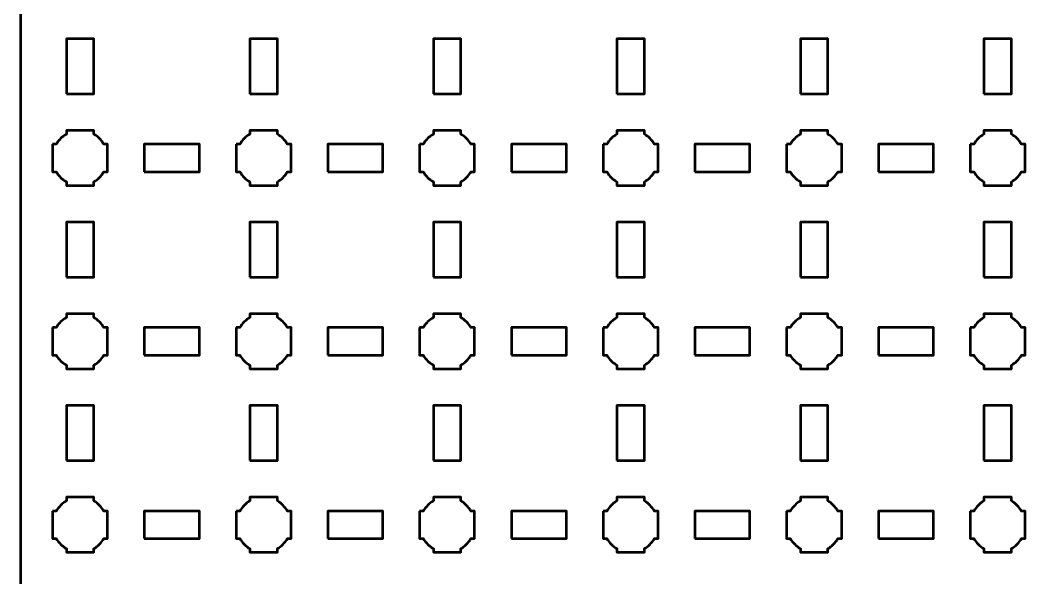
# Model space of a CAD drawing. Header units: centimetres. Extents: x -22.1 to 1.1, y -26.5 to -3.2.
# Drawn here: x -22.15 to -11, y -20.43 to -14.35 of the extents above; entities that cross this region are included whole.
import ezdxf

# ---------------------------------------------------------------- set-up
doc = ezdxf.new("R2010")
doc.units = ezdxf.units.CM
doc.header["$MEASUREMENT"] = 0
doc.layers.add('Layer 1', color=7, linetype='Continuous')

msp = doc.modelspace()

# ---------------------------------------------------------------- linework, layer by layer
at = {"layer": 'Layer 1', "lineweight": 53}
for points in [[(-21.65, -15.15), (-21.35, -15.15), (-21.35, -14.55), (-21.65, -14.55), (-21.65, -15.15)], [(-19.65, -15.15), (-19.35, -15.15), (-19.35, -14.55), (-19.65, -14.55), (-19.65, -15.15)], [(-17.65, -15.15), (-17.35, -15.15), (-17.35, -14.55), (-17.65, -14.55), (-17.65, -15.15)], [(-15.65, -15.15), (-15.35, -15.15), (-15.35, -14.55), (-15.65, -14.55), (-15.65, -15.15)], [(-13.65, -15.15), (-13.35, -15.15), (-13.35, -14.55), (-13.65, -14.55), (-13.65, -15.15)], [(-11.65, -15.15), (-11.35, -15.15), (-11.35, -14.55), (-11.65, -14.55), (-11.65, -15.15)], [(-20.8, -16), (-20.2, -16), (-20.2, -15.7), (-20.8, -15.7), (-20.8, -16)], [(-18.8, -16), (-18.2, -16), (-18.2, -15.7), (-18.8, -15.7), (-18.8, -16)], [(-16.8, -16), (-16.2, -16), (-16.2, -15.7), (-16.8, -15.7), (-16.8, -16)], [(-14.8, -16), (-14.2, -16), (-14.2, -15.7), (-14.8, -15.7), (-14.8, -16)], [(-12.8, -16), (-12.2, -16), (-12.2, -15.7), (-12.8, -15.7), (-12.8, -16)], [(-21.65, -17.15), (-21.35, -17.15), (-21.35, -16.55), (-21.65, -16.55), (-21.65, -17.15)], [(-19.65, -17.15), (-19.35, -17.15), (-19.35, -16.55), (-19.65, -16.55), (-19.65, -17.15)], [(-17.65, -17.15), (-17.35, -17.15), (-17.35, -16.55), (-17.65, -16.55), (-17.65, -17.15)], [(-15.65, -17.15), (-15.35, -17.15), (-15.35, -16.55), (-15.65, -16.55), (-15.65, -17.15)], [(-13.65, -17.15), (-13.35, -17.15), (-13.35, -16.55), (-13.65, -16.55), (-13.65, -17.15)], [(-11.65, -17.15), (-11.35, -17.15), (-11.35, -16.55), (-11.65, -16.55), (-11.65, -17.15)], [(-20.8, -18), (-20.2, -18), (-20.2, -17.7), (-20.8, -17.7), (-20.8, -18)], [(-18.8, -18), (-18.2, -18), (-18.2, -17.7), (-18.8, -17.7), (-18.8, -18)], [(-16.8, -18), (-16.2, -18), (-16.2, -17.7), (-16.8, -17.7), (-16.8, -18)], [(-14.8, -18), (-14.2, -18), (-14.2, -17.7), (-14.8, -17.7), (-14.8, -18)], [(-12.8, -18), (-12.2, -18), (-12.2, -17.7), (-12.8, -17.7), (-12.8, -18)], [(-21.65, -19.15), (-21.35, -19.15), (-21.35, -18.55), (-21.65, -18.55), (-21.65, -19.15)], [(-19.65, -19.15), (-19.35, -19.15), (-19.35, -18.55), (-19.65, -18.55), (-19.65, -19.15)], [(-17.65, -19.15), (-17.35, -19.15), (-17.35, -18.55), (-17.65, -18.55), (-17.65, -19.15)], [(-15.65, -19.15), (-15.35, -19.15), (-15.35, -18.55), (-15.65, -18.55), (-15.65, -19.15)], [(-13.65, -19.15), (-13.35, -19.15), (-13.35, -18.55), (-13.65, -18.55), (-13.65, -19.15)], [(-11.65, -19.15), (-11.35, -19.15), (-11.35, -18.55), (-11.65, -18.55), (-11.65, -19.15)], [(-20.8, -20), (-20.2, -20), (-20.2, -19.7), (-20.8, -19.7), (-20.8, -20)], [(-18.8, -20), (-18.2, -20), (-18.2, -19.7), (-18.8, -19.7), (-18.8, -20)], [(-16.8, -20), (-16.2, -20), (-16.2, -19.7), (-16.8, -19.7), (-16.8, -20)], [(-14.8, -20), (-14.2, -20), (-14.2, -19.7), (-14.8, -19.7), (-14.8, -20)], [(-12.8, -20), (-12.2, -20), (-12.2, -19.7), (-12.8, -19.7), (-12.8, -20)]]:
    msp.add_lwpolyline(points, close=True, dxfattribs=at)
for points, knots in [([(-22.15, -26), (-22.15, -26), (-22.15, -3.7), (-22.15, -3.7), (-22.15, -3.7), (-22.15, -3.42391), (-21.92609, -3.2), (-21.65, -3.2), (-21.65, -3.2), (-21.65, -3.2), (0.65, -3.2), (0.65, -3.2), (0.65, -3.2), (0.92609, -3.2), (1.15, -3.42391), (1.15, -3.7), (1.15, -3.7), (1.15, -3.7), (1.15, -26), (1.15, -26), (1.15, -26), (1.15, -26.27609), (0.92609, -26.5), (0.65, -26.5), (0.65, -26.5), (0.65, -26.5), (-21.65, -26.5), (-21.65, -26.5), (-21.65, -26.5), (-21.92609, -26.5), (-22.15, -26.27609), (-22.15, -26)], [0, 0, 0, 0, 0.125, 0.125, 0.125, 0.125, 0.25, 0.25, 0.25, 0.25, 0.375, 0.375, 0.375, 0.375, 0.5, 0.5, 0.5, 0.5, 0.625, 0.625, 0.625, 0.625, 0.75, 0.75, 0.75, 0.75, 0.875, 0.875, 0.875, 0.875, 1, 1, 1, 1]), ([(-21.8, -15.7), (-21.8, -15.7), (-21.75985, -15.7), (-21.75985, -15.7), (-21.75985, -15.7), (-21.7335, -15.65447), (-21.69553, -15.6165), (-21.65, -15.59015), (-21.65, -15.59015), (-21.65, -15.59015), (-21.65, -15.55), (-21.65, -15.55), (-21.65, -15.55), (-21.65, -15.55), (-21.5, -15.55), (-21.5, -15.55), (-21.5, -15.55), (-21.5, -15.55), (-21.35, -15.55), (-21.35, -15.55), (-21.35, -15.55), (-21.35, -15.55), (-21.35, -15.59015), (-21.35, -15.59015), (-21.35, -15.59015), (-21.30447, -15.6165), (-21.2665, -15.65447), (-21.24015, -15.7), (-21.24015, -15.7), (-21.24015, -15.7), (-21.2, -15.7), (-21.2, -15.7), (-21.2, -15.7), (-21.2, -15.7), (-21.2, -15.85), (-21.2, -15.85), (-21.2, -15.85), (-21.2, -15.85), (-21.2, -16), (-21.2, -16), (-21.2, -16), (-21.2, -16), (-21.24015, -16), (-21.24015, -16), (-21.24015, -16), (-21.2665, -16.04553), (-21.30447, -16.0835), (-21.35, -16.10985), (-21.35, -16.10985), (-21.35, -16.10985), (-21.35, -16.15), (-21.35, -16.15), (-21.35, -16.15), (-21.35, -16.15), (-21.5, -16.15), (-21.5, -16.15), (-21.5, -16.15), (-21.5, -16.15), (-21.65, -16.15), (-21.65, -16.15), (-21.65, -16.15), (-21.65, -16.15), (-21.65, -16.10985), (-21.65, -16.10985), (-21.65, -16.10985), (-21.69553, -16.0835), (-21.7335, -16.04553), (-21.75985, -16), (-21.75985, -16), (-21.75985, -16), (-21.8, -16), (-21.8, -16), (-21.8, -16), (-21.8, -16), (-21.8, -15.85), (-21.8, -15.85), (-21.8, -15.85), (-21.8, -15.85), (-21.8, -15.7), (-21.8, -15.7)], [0, 0, 0, 0, 0.05, 0.05, 0.05, 0.05, 0.1, 0.1, 0.1, 0.1, 0.15, 0.15, 0.15, 0.15, 0.2, 0.2, 0.2, 0.2, 0.25, 0.25, 0.25, 0.25, 0.3, 0.3, 0.3, 0.3, 0.35, 0.35, 0.35, 0.35, 0.4, 0.4, 0.4, 0.4, 0.45, 0.45, 0.45, 0.45, 0.5, 0.5, 0.5, 0.5, 0.55, 0.55, 0.55, 0.55, 0.6, 0.6, 0.6, 0.6, 0.65, 0.65, 0.65, 0.65, 0.7, 0.7, 0.7, 0.7, 0.75, 0.75, 0.75, 0.75, 0.8, 0.8, 0.8, 0.8, 0.85, 0.85, 0.85, 0.85, 0.9, 0.9, 0.9, 0.9, 0.95, 0.95, 0.95, 0.95, 1, 1, 1, 1]), ([(-19.8, -15.7), (-19.8, -15.7), (-19.75985, -15.7), (-19.75985, -15.7), (-19.75985, -15.7), (-19.7335, -15.65447), (-19.69553, -15.6165), (-19.65, -15.59015), (-19.65, -15.59015), (-19.65, -15.59015), (-19.65, -15.55), (-19.65, -15.55), (-19.65, -15.55), (-19.65, -15.55), (-19.5, -15.55), (-19.5, -15.55), (-19.5, -15.55), (-19.5, -15.55), (-19.35, -15.55), (-19.35, -15.55), (-19.35, -15.55), (-19.35, -15.55), (-19.35, -15.59015), (-19.35, -15.59015), (-19.35, -15.59015), (-19.30447, -15.6165), (-19.2665, -15.65447), (-19.24015, -15.7), (-19.24015, -15.7), (-19.24015, -15.7), (-19.2, -15.7), (-19.2, -15.7), (-19.2, -15.7), (-19.2, -15.7), (-19.2, -15.85), (-19.2, -15.85), (-19.2, -15.85), (-19.2, -15.85), (-19.2, -16), (-19.2, -16), (-19.2, -16), (-19.2, -16), (-19.24015, -16), (-19.24015, -16), (-19.24015, -16), (-19.2665, -16.04553), (-19.30447, -16.0835), (-19.35, -16.10985), (-19.35, -16.10985), (-19.35, -16.10985), (-19.35, -16.15), (-19.35, -16.15), (-19.35, -16.15), (-19.35, -16.15), (-19.5, -16.15), (-19.5, -16.15), (-19.5, -16.15), (-19.5, -16.15), (-19.65, -16.15), (-19.65, -16.15), (-19.65, -16.15), (-19.65, -16.15), (-19.65, -16.10985), (-19.65, -16.10985), (-19.65, -16.10985), (-19.69553, -16.0835), (-19.7335, -16.04553), (-19.75985, -16), (-19.75985, -16), (-19.75985, -16), (-19.8, -16), (-19.8, -16), (-19.8, -16), (-19.8, -16), (-19.8, -15.85), (-19.8, -15.85), (-19.8, -15.85), (-19.8, -15.85), (-19.8, -15.7), (-19.8, -15.7)], [0, 0, 0, 0, 0.05, 0.05, 0.05, 0.05, 0.1, 0.1, 0.1, 0.1, 0.15, 0.15, 0.15, 0.15, 0.2, 0.2, 0.2, 0.2, 0.25, 0.25, 0.25, 0.25, 0.3, 0.3, 0.3, 0.3, 0.35, 0.35, 0.35, 0.35, 0.4, 0.4, 0.4, 0.4, 0.45, 0.45, 0.45, 0.45, 0.5, 0.5, 0.5, 0.5, 0.55, 0.55, 0.55, 0.55, 0.6, 0.6, 0.6, 0.6, 0.65, 0.65, 0.65, 0.65, 0.7, 0.7, 0.7, 0.7, 0.75, 0.75, 0.75, 0.75, 0.8, 0.8, 0.8, 0.8, 0.85, 0.85, 0.85, 0.85, 0.9, 0.9, 0.9, 0.9, 0.95, 0.95, 0.95, 0.95, 1, 1, 1, 1]), ([(-17.8, -15.7), (-17.8, -15.7), (-17.75985, -15.7), (-17.75985, -15.7), (-17.75985, -15.7), (-17.7335, -15.65447), (-17.69553, -15.6165), (-17.65, -15.59015), (-17.65, -15.59015), (-17.65, -15.59015), (-17.65, -15.55), (-17.65, -15.55), (-17.65, -15.55), (-17.65, -15.55), (-17.5, -15.55), (-17.5, -15.55), (-17.5, -15.55), (-17.5, -15.55), (-17.35, -15.55), (-17.35, -15.55), (-17.35, -15.55), (-17.35, -15.55), (-17.35, -15.59015), (-17.35, -15.59015), (-17.35, -15.59015), (-17.30447, -15.6165), (-17.2665, -15.65447), (-17.24015, -15.7), (-17.24015, -15.7), (-17.24015, -15.7), (-17.2, -15.7), (-17.2, -15.7), (-17.2, -15.7), (-17.2, -15.7), (-17.2, -15.85), (-17.2, -15.85), (-17.2, -15.85), (-17.2, -15.85), (-17.2, -16), (-17.2, -16), (-17.2, -16), (-17.2, -16), (-17.24015, -16), (-17.24015, -16), (-17.24015, -16), (-17.2665, -16.04553), (-17.30447, -16.0835), (-17.35, -16.10985), (-17.35, -16.10985), (-17.35, -16.10985), (-17.35, -16.15), (-17.35, -16.15), (-17.35, -16.15), (-17.35, -16.15), (-17.5, -16.15), (-17.5, -16.15), (-17.5, -16.15), (-17.5, -16.15), (-17.65, -16.15), (-17.65, -16.15), (-17.65, -16.15), (-17.65, -16.15), (-17.65, -16.10985), (-17.65, -16.10985), (-17.65, -16.10985), (-17.69553, -16.0835), (-17.7335, -16.04553), (-17.75985, -16), (-17.75985, -16), (-17.75985, -16), (-17.8, -16), (-17.8, -16), (-17.8, -16), (-17.8, -16), (-17.8, -15.85), (-17.8, -15.85), (-17.8, -15.85), (-17.8, -15.85), (-17.8, -15.7), (-17.8, -15.7)], [0, 0, 0, 0, 0.05, 0.05, 0.05, 0.05, 0.1, 0.1, 0.1, 0.1, 0.15, 0.15, 0.15, 0.15, 0.2, 0.2, 0.2, 0.2, 0.25, 0.25, 0.25, 0.25, 0.3, 0.3, 0.3, 0.3, 0.35, 0.35, 0.35, 0.35, 0.4, 0.4, 0.4, 0.4, 0.45, 0.45, 0.45, 0.45, 0.5, 0.5, 0.5, 0.5, 0.55, 0.55, 0.55, 0.55, 0.6, 0.6, 0.6, 0.6, 0.65, 0.65, 0.65, 0.65, 0.7, 0.7, 0.7, 0.7, 0.75, 0.75, 0.75, 0.75, 0.8, 0.8, 0.8, 0.8, 0.85, 0.85, 0.85, 0.85, 0.9, 0.9, 0.9, 0.9, 0.95, 0.95, 0.95, 0.95, 1, 1, 1, 1]), ([(-15.8, -15.7), (-15.8, -15.7), (-15.75985, -15.7), (-15.75985, -15.7), (-15.75985, -15.7), (-15.7335, -15.65447), (-15.69553, -15.6165), (-15.65, -15.59015), (-15.65, -15.59015), (-15.65, -15.59015), (-15.65, -15.55), (-15.65, -15.55), (-15.65, -15.55), (-15.65, -15.55), (-15.5, -15.55), (-15.5, -15.55), (-15.5, -15.55), (-15.5, -15.55), (-15.35, -15.55), (-15.35, -15.55), (-15.35, -15.55), (-15.35, -15.55), (-15.35, -15.59015), (-15.35, -15.59015), (-15.35, -15.59015), (-15.30447, -15.6165), (-15.2665, -15.65447), (-15.24015, -15.7), (-15.24015, -15.7), (-15.24015, -15.7), (-15.2, -15.7), (-15.2, -15.7), (-15.2, -15.7), (-15.2, -15.7), (-15.2, -15.85), (-15.2, -15.85), (-15.2, -15.85), (-15.2, -15.85), (-15.2, -16), (-15.2, -16), (-15.2, -16), (-15.2, -16), (-15.24015, -16), (-15.24015, -16), (-15.24015, -16), (-15.2665, -16.04553), (-15.30447, -16.0835), (-15.35, -16.10985), (-15.35, -16.10985), (-15.35, -16.10985), (-15.35, -16.15), (-15.35, -16.15), (-15.35, -16.15), (-15.35, -16.15), (-15.5, -16.15), (-15.5, -16.15), (-15.5, -16.15), (-15.5, -16.15), (-15.65, -16.15), (-15.65, -16.15), (-15.65, -16.15), (-15.65, -16.15), (-15.65, -16.10985), (-15.65, -16.10985), (-15.65, -16.10985), (-15.69553, -16.0835), (-15.7335, -16.04553), (-15.75985, -16), (-15.75985, -16), (-15.75985, -16), (-15.8, -16), (-15.8, -16), (-15.8, -16), (-15.8, -16), (-15.8, -15.85), (-15.8, -15.85), (-15.8, -15.85), (-15.8, -15.85), (-15.8, -15.7), (-15.8, -15.7)], [0, 0, 0, 0, 0.05, 0.05, 0.05, 0.05, 0.1, 0.1, 0.1, 0.1, 0.15, 0.15, 0.15, 0.15, 0.2, 0.2, 0.2, 0.2, 0.25, 0.25, 0.25, 0.25, 0.3, 0.3, 0.3, 0.3, 0.35, 0.35, 0.35, 0.35, 0.4, 0.4, 0.4, 0.4, 0.45, 0.45, 0.45, 0.45, 0.5, 0.5, 0.5, 0.5, 0.55, 0.55, 0.55, 0.55, 0.6, 0.6, 0.6, 0.6, 0.65, 0.65, 0.65, 0.65, 0.7, 0.7, 0.7, 0.7, 0.75, 0.75, 0.75, 0.75, 0.8, 0.8, 0.8, 0.8, 0.85, 0.85, 0.85, 0.85, 0.9, 0.9, 0.9, 0.9, 0.95, 0.95, 0.95, 0.95, 1, 1, 1, 1]), ([(-13.8, -15.7), (-13.8, -15.7), (-13.75985, -15.7), (-13.75985, -15.7), (-13.75985, -15.7), (-13.7335, -15.65447), (-13.69553, -15.6165), (-13.65, -15.59015), (-13.65, -15.59015), (-13.65, -15.59015), (-13.65, -15.55), (-13.65, -15.55), (-13.65, -15.55), (-13.65, -15.55), (-13.5, -15.55), (-13.5, -15.55), (-13.5, -15.55), (-13.5, -15.55), (-13.35, -15.55), (-13.35, -15.55), (-13.35, -15.55), (-13.35, -15.55), (-13.35, -15.59015), (-13.35, -15.59015), (-13.35, -15.59015), (-13.30447, -15.6165), (-13.2665, -15.65447), (-13.24015, -15.7), (-13.24015, -15.7), (-13.24015, -15.7), (-13.2, -15.7), (-13.2, -15.7), (-13.2, -15.7), (-13.2, -15.7), (-13.2, -15.85), (-13.2, -15.85), (-13.2, -15.85), (-13.2, -15.85), (-13.2, -16), (-13.2, -16), (-13.2, -16), (-13.2, -16), (-13.24015, -16), (-13.24015, -16), (-13.24015, -16), (-13.2665, -16.04553), (-13.30447, -16.0835), (-13.35, -16.10985), (-13.35, -16.10985), (-13.35, -16.10985), (-13.35, -16.15), (-13.35, -16.15), (-13.35, -16.15), (-13.35, -16.15), (-13.5, -16.15), (-13.5, -16.15), (-13.5, -16.15), (-13.5, -16.15), (-13.65, -16.15), (-13.65, -16.15), (-13.65, -16.15), (-13.65, -16.15), (-13.65, -16.10985), (-13.65, -16.10985), (-13.65, -16.10985), (-13.69553, -16.0835), (-13.7335, -16.04553), (-13.75985, -16), (-13.75985, -16), (-13.75985, -16), (-13.8, -16), (-13.8, -16), (-13.8, -16), (-13.8, -16), (-13.8, -15.85), (-13.8, -15.85), (-13.8, -15.85), (-13.8, -15.85), (-13.8, -15.7), (-13.8, -15.7)], [0, 0, 0, 0, 0.05, 0.05, 0.05, 0.05, 0.1, 0.1, 0.1, 0.1, 0.15, 0.15, 0.15, 0.15, 0.2, 0.2, 0.2, 0.2, 0.25, 0.25, 0.25, 0.25, 0.3, 0.3, 0.3, 0.3, 0.35, 0.35, 0.35, 0.35, 0.4, 0.4, 0.4, 0.4, 0.45, 0.45, 0.45, 0.45, 0.5, 0.5, 0.5, 0.5, 0.55, 0.55, 0.55, 0.55, 0.6, 0.6, 0.6, 0.6, 0.65, 0.65, 0.65, 0.65, 0.7, 0.7, 0.7, 0.7, 0.75, 0.75, 0.75, 0.75, 0.8, 0.8, 0.8, 0.8, 0.85, 0.85, 0.85, 0.85, 0.9, 0.9, 0.9, 0.9, 0.95, 0.95, 0.95, 0.95, 1, 1, 1, 1]), ([(-11.8, -15.7), (-11.8, -15.7), (-11.75985, -15.7), (-11.75985, -15.7), (-11.75985, -15.7), (-11.7335, -15.65447), (-11.69553, -15.6165), (-11.65, -15.59015), (-11.65, -15.59015), (-11.65, -15.59015), (-11.65, -15.55), (-11.65, -15.55), (-11.65, -15.55), (-11.65, -15.55), (-11.5, -15.55), (-11.5, -15.55), (-11.5, -15.55), (-11.5, -15.55), (-11.35, -15.55), (-11.35, -15.55), (-11.35, -15.55), (-11.35, -15.55), (-11.35, -15.59015), (-11.35, -15.59015), (-11.35, -15.59015), (-11.30447, -15.6165), (-11.2665, -15.65447), (-11.24015, -15.7), (-11.24015, -15.7), (-11.24015, -15.7), (-11.2, -15.7), (-11.2, -15.7), (-11.2, -15.7), (-11.2, -15.7), (-11.2, -15.85), (-11.2, -15.85), (-11.2, -15.85), (-11.2, -15.85), (-11.2, -16), (-11.2, -16), (-11.2, -16), (-11.2, -16), (-11.24015, -16), (-11.24015, -16), (-11.24015, -16), (-11.2665, -16.04553), (-11.30447, -16.0835), (-11.35, -16.10985), (-11.35, -16.10985), (-11.35, -16.10985), (-11.35, -16.15), (-11.35, -16.15), (-11.35, -16.15), (-11.35, -16.15), (-11.5, -16.15), (-11.5, -16.15), (-11.5, -16.15), (-11.5, -16.15), (-11.65, -16.15), (-11.65, -16.15), (-11.65, -16.15), (-11.65, -16.15), (-11.65, -16.10985), (-11.65, -16.10985), (-11.65, -16.10985), (-11.69553, -16.0835), (-11.7335, -16.04553), (-11.75985, -16), (-11.75985, -16), (-11.75985, -16), (-11.8, -16), (-11.8, -16), (-11.8, -16), (-11.8, -16), (-11.8, -15.85), (-11.8, -15.85), (-11.8, -15.85), (-11.8, -15.85), (-11.8, -15.7), (-11.8, -15.7)], [0, 0, 0, 0, 0.05, 0.05, 0.05, 0.05, 0.1, 0.1, 0.1, 0.1, 0.15, 0.15, 0.15, 0.15, 0.2, 0.2, 0.2, 0.2, 0.25, 0.25, 0.25, 0.25, 0.3, 0.3, 0.3, 0.3, 0.35, 0.35, 0.35, 0.35, 0.4, 0.4, 0.4, 0.4, 0.45, 0.45, 0.45, 0.45, 0.5, 0.5, 0.5, 0.5, 0.55, 0.55, 0.55, 0.55, 0.6, 0.6, 0.6, 0.6, 0.65, 0.65, 0.65, 0.65, 0.7, 0.7, 0.7, 0.7, 0.75, 0.75, 0.75, 0.75, 0.8, 0.8, 0.8, 0.8, 0.85, 0.85, 0.85, 0.85, 0.9, 0.9, 0.9, 0.9, 0.95, 0.95, 0.95, 0.95, 1, 1, 1, 1]), ([(-21.8, -17.7), (-21.8, -17.7), (-21.75985, -17.7), (-21.75985, -17.7), (-21.75985, -17.7), (-21.7335, -17.65447), (-21.69553, -17.6165), (-21.65, -17.59015), (-21.65, -17.59015), (-21.65, -17.59015), (-21.65, -17.55), (-21.65, -17.55), (-21.65, -17.55), (-21.65, -17.55), (-21.5, -17.55), (-21.5, -17.55), (-21.5, -17.55), (-21.5, -17.55), (-21.35, -17.55), (-21.35, -17.55), (-21.35, -17.55), (-21.35, -17.55), (-21.35, -17.59015), (-21.35, -17.59015), (-21.35, -17.59015), (-21.30447, -17.6165), (-21.2665, -17.65447), (-21.24015, -17.7), (-21.24015, -17.7), (-21.24015, -17.7), (-21.2, -17.7), (-21.2, -17.7), (-21.2, -17.7), (-21.2, -17.7), (-21.2, -17.85), (-21.2, -17.85), (-21.2, -17.85), (-21.2, -17.85), (-21.2, -18), (-21.2, -18), (-21.2, -18), (-21.2, -18), (-21.24015, -18), (-21.24015, -18), (-21.24015, -18), (-21.2665, -18.04553), (-21.30447, -18.0835), (-21.35, -18.10985), (-21.35, -18.10985), (-21.35, -18.10985), (-21.35, -18.15), (-21.35, -18.15), (-21.35, -18.15), (-21.35, -18.15), (-21.5, -18.15), (-21.5, -18.15), (-21.5, -18.15), (-21.5, -18.15), (-21.65, -18.15), (-21.65, -18.15), (-21.65, -18.15), (-21.65, -18.15), (-21.65, -18.10985), (-21.65, -18.10985), (-21.65, -18.10985), (-21.69553, -18.0835), (-21.7335, -18.04553), (-21.75985, -18), (-21.75985, -18), (-21.75985, -18), (-21.8, -18), (-21.8, -18), (-21.8, -18), (-21.8, -18), (-21.8, -17.85), (-21.8, -17.85), (-21.8, -17.85), (-21.8, -17.85), (-21.8, -17.7), (-21.8, -17.7)], [0, 0, 0, 0, 0.05, 0.05, 0.05, 0.05, 0.1, 0.1, 0.1, 0.1, 0.15, 0.15, 0.15, 0.15, 0.2, 0.2, 0.2, 0.2, 0.25, 0.25, 0.25, 0.25, 0.3, 0.3, 0.3, 0.3, 0.35, 0.35, 0.35, 0.35, 0.4, 0.4, 0.4, 0.4, 0.45, 0.45, 0.45, 0.45, 0.5, 0.5, 0.5, 0.5, 0.55, 0.55, 0.55, 0.55, 0.6, 0.6, 0.6, 0.6, 0.65, 0.65, 0.65, 0.65, 0.7, 0.7, 0.7, 0.7, 0.75, 0.75, 0.75, 0.75, 0.8, 0.8, 0.8, 0.8, 0.85, 0.85, 0.85, 0.85, 0.9, 0.9, 0.9, 0.9, 0.95, 0.95, 0.95, 0.95, 1, 1, 1, 1]), ([(-19.8, -17.7), (-19.8, -17.7), (-19.75985, -17.7), (-19.75985, -17.7), (-19.75985, -17.7), (-19.7335, -17.65447), (-19.69553, -17.6165), (-19.65, -17.59015), (-19.65, -17.59015), (-19.65, -17.59015), (-19.65, -17.55), (-19.65, -17.55), (-19.65, -17.55), (-19.65, -17.55), (-19.5, -17.55), (-19.5, -17.55), (-19.5, -17.55), (-19.5, -17.55), (-19.35, -17.55), (-19.35, -17.55), (-19.35, -17.55), (-19.35, -17.55), (-19.35, -17.59015), (-19.35, -17.59015), (-19.35, -17.59015), (-19.30447, -17.6165), (-19.2665, -17.65447), (-19.24015, -17.7), (-19.24015, -17.7), (-19.24015, -17.7), (-19.2, -17.7), (-19.2, -17.7), (-19.2, -17.7), (-19.2, -17.7), (-19.2, -17.85), (-19.2, -17.85), (-19.2, -17.85), (-19.2, -17.85), (-19.2, -18), (-19.2, -18), (-19.2, -18), (-19.2, -18), (-19.24015, -18), (-19.24015, -18), (-19.24015, -18), (-19.2665, -18.04553), (-19.30447, -18.0835), (-19.35, -18.10985), (-19.35, -18.10985), (-19.35, -18.10985), (-19.35, -18.15), (-19.35, -18.15), (-19.35, -18.15), (-19.35, -18.15), (-19.5, -18.15), (-19.5, -18.15), (-19.5, -18.15), (-19.5, -18.15), (-19.65, -18.15), (-19.65, -18.15), (-19.65, -18.15), (-19.65, -18.15), (-19.65, -18.10985), (-19.65, -18.10985), (-19.65, -18.10985), (-19.69553, -18.0835), (-19.7335, -18.04553), (-19.75985, -18), (-19.75985, -18), (-19.75985, -18), (-19.8, -18), (-19.8, -18), (-19.8, -18), (-19.8, -18), (-19.8, -17.85), (-19.8, -17.85), (-19.8, -17.85), (-19.8, -17.85), (-19.8, -17.7), (-19.8, -17.7)], [0, 0, 0, 0, 0.05, 0.05, 0.05, 0.05, 0.1, 0.1, 0.1, 0.1, 0.15, 0.15, 0.15, 0.15, 0.2, 0.2, 0.2, 0.2, 0.25, 0.25, 0.25, 0.25, 0.3, 0.3, 0.3, 0.3, 0.35, 0.35, 0.35, 0.35, 0.4, 0.4, 0.4, 0.4, 0.45, 0.45, 0.45, 0.45, 0.5, 0.5, 0.5, 0.5, 0.55, 0.55, 0.55, 0.55, 0.6, 0.6, 0.6, 0.6, 0.65, 0.65, 0.65, 0.65, 0.7, 0.7, 0.7, 0.7, 0.75, 0.75, 0.75, 0.75, 0.8, 0.8, 0.8, 0.8, 0.85, 0.85, 0.85, 0.85, 0.9, 0.9, 0.9, 0.9, 0.95, 0.95, 0.95, 0.95, 1, 1, 1, 1]), ([(-17.8, -17.7), (-17.8, -17.7), (-17.75985, -17.7), (-17.75985, -17.7), (-17.75985, -17.7), (-17.7335, -17.65447), (-17.69553, -17.6165), (-17.65, -17.59015), (-17.65, -17.59015), (-17.65, -17.59015), (-17.65, -17.55), (-17.65, -17.55), (-17.65, -17.55), (-17.65, -17.55), (-17.5, -17.55), (-17.5, -17.55), (-17.5, -17.55), (-17.5, -17.55), (-17.35, -17.55), (-17.35, -17.55), (-17.35, -17.55), (-17.35, -17.55), (-17.35, -17.59015), (-17.35, -17.59015), (-17.35, -17.59015), (-17.30447, -17.6165), (-17.2665, -17.65447), (-17.24015, -17.7), (-17.24015, -17.7), (-17.24015, -17.7), (-17.2, -17.7), (-17.2, -17.7), (-17.2, -17.7), (-17.2, -17.7), (-17.2, -17.85), (-17.2, -17.85), (-17.2, -17.85), (-17.2, -17.85), (-17.2, -18), (-17.2, -18), (-17.2, -18), (-17.2, -18), (-17.24015, -18), (-17.24015, -18), (-17.24015, -18), (-17.2665, -18.04553), (-17.30447, -18.0835), (-17.35, -18.10985), (-17.35, -18.10985), (-17.35, -18.10985), (-17.35, -18.15), (-17.35, -18.15), (-17.35, -18.15), (-17.35, -18.15), (-17.5, -18.15), (-17.5, -18.15), (-17.5, -18.15), (-17.5, -18.15), (-17.65, -18.15), (-17.65, -18.15), (-17.65, -18.15), (-17.65, -18.15), (-17.65, -18.10985), (-17.65, -18.10985), (-17.65, -18.10985), (-17.69553, -18.0835), (-17.7335, -18.04553), (-17.75985, -18), (-17.75985, -18), (-17.75985, -18), (-17.8, -18), (-17.8, -18), (-17.8, -18), (-17.8, -18), (-17.8, -17.85), (-17.8, -17.85), (-17.8, -17.85), (-17.8, -17.85), (-17.8, -17.7), (-17.8, -17.7)], [0, 0, 0, 0, 0.05, 0.05, 0.05, 0.05, 0.1, 0.1, 0.1, 0.1, 0.15, 0.15, 0.15, 0.15, 0.2, 0.2, 0.2, 0.2, 0.25, 0.25, 0.25, 0.25, 0.3, 0.3, 0.3, 0.3, 0.35, 0.35, 0.35, 0.35, 0.4, 0.4, 0.4, 0.4, 0.45, 0.45, 0.45, 0.45, 0.5, 0.5, 0.5, 0.5, 0.55, 0.55, 0.55, 0.55, 0.6, 0.6, 0.6, 0.6, 0.65, 0.65, 0.65, 0.65, 0.7, 0.7, 0.7, 0.7, 0.75, 0.75, 0.75, 0.75, 0.8, 0.8, 0.8, 0.8, 0.85, 0.85, 0.85, 0.85, 0.9, 0.9, 0.9, 0.9, 0.95, 0.95, 0.95, 0.95, 1, 1, 1, 1]), ([(-15.8, -17.7), (-15.8, -17.7), (-15.75985, -17.7), (-15.75985, -17.7), (-15.75985, -17.7), (-15.7335, -17.65447), (-15.69553, -17.6165), (-15.65, -17.59015), (-15.65, -17.59015), (-15.65, -17.59015), (-15.65, -17.55), (-15.65, -17.55), (-15.65, -17.55), (-15.65, -17.55), (-15.5, -17.55), (-15.5, -17.55), (-15.5, -17.55), (-15.5, -17.55), (-15.35, -17.55), (-15.35, -17.55), (-15.35, -17.55), (-15.35, -17.55), (-15.35, -17.59015), (-15.35, -17.59015), (-15.35, -17.59015), (-15.30447, -17.6165), (-15.2665, -17.65447), (-15.24015, -17.7), (-15.24015, -17.7), (-15.24015, -17.7), (-15.2, -17.7), (-15.2, -17.7), (-15.2, -17.7), (-15.2, -17.7), (-15.2, -17.85), (-15.2, -17.85), (-15.2, -17.85), (-15.2, -17.85), (-15.2, -18), (-15.2, -18), (-15.2, -18), (-15.2, -18), (-15.24015, -18), (-15.24015, -18), (-15.24015, -18), (-15.2665, -18.04553), (-15.30447, -18.0835), (-15.35, -18.10985), (-15.35, -18.10985), (-15.35, -18.10985), (-15.35, -18.15), (-15.35, -18.15), (-15.35, -18.15), (-15.35, -18.15), (-15.5, -18.15), (-15.5, -18.15), (-15.5, -18.15), (-15.5, -18.15), (-15.65, -18.15), (-15.65, -18.15), (-15.65, -18.15), (-15.65, -18.15), (-15.65, -18.10985), (-15.65, -18.10985), (-15.65, -18.10985), (-15.69553, -18.0835), (-15.7335, -18.04553), (-15.75985, -18), (-15.75985, -18), (-15.75985, -18), (-15.8, -18), (-15.8, -18), (-15.8, -18), (-15.8, -18), (-15.8, -17.85), (-15.8, -17.85), (-15.8, -17.85), (-15.8, -17.85), (-15.8, -17.7), (-15.8, -17.7)], [0, 0, 0, 0, 0.05, 0.05, 0.05, 0.05, 0.1, 0.1, 0.1, 0.1, 0.15, 0.15, 0.15, 0.15, 0.2, 0.2, 0.2, 0.2, 0.25, 0.25, 0.25, 0.25, 0.3, 0.3, 0.3, 0.3, 0.35, 0.35, 0.35, 0.35, 0.4, 0.4, 0.4, 0.4, 0.45, 0.45, 0.45, 0.45, 0.5, 0.5, 0.5, 0.5, 0.55, 0.55, 0.55, 0.55, 0.6, 0.6, 0.6, 0.6, 0.65, 0.65, 0.65, 0.65, 0.7, 0.7, 0.7, 0.7, 0.75, 0.75, 0.75, 0.75, 0.8, 0.8, 0.8, 0.8, 0.85, 0.85, 0.85, 0.85, 0.9, 0.9, 0.9, 0.9, 0.95, 0.95, 0.95, 0.95, 1, 1, 1, 1]), ([(-13.8, -17.7), (-13.8, -17.7), (-13.75985, -17.7), (-13.75985, -17.7), (-13.75985, -17.7), (-13.7335, -17.65447), (-13.69553, -17.6165), (-13.65, -17.59015), (-13.65, -17.59015), (-13.65, -17.59015), (-13.65, -17.55), (-13.65, -17.55), (-13.65, -17.55), (-13.65, -17.55), (-13.5, -17.55), (-13.5, -17.55), (-13.5, -17.55), (-13.5, -17.55), (-13.35, -17.55), (-13.35, -17.55), (-13.35, -17.55), (-13.35, -17.55), (-13.35, -17.59015), (-13.35, -17.59015), (-13.35, -17.59015), (-13.30447, -17.6165), (-13.2665, -17.65447), (-13.24015, -17.7), (-13.24015, -17.7), (-13.24015, -17.7), (-13.2, -17.7), (-13.2, -17.7), (-13.2, -17.7), (-13.2, -17.7), (-13.2, -17.85), (-13.2, -17.85), (-13.2, -17.85), (-13.2, -17.85), (-13.2, -18), (-13.2, -18), (-13.2, -18), (-13.2, -18), (-13.24015, -18), (-13.24015, -18), (-13.24015, -18), (-13.2665, -18.04553), (-13.30447, -18.0835), (-13.35, -18.10985), (-13.35, -18.10985), (-13.35, -18.10985), (-13.35, -18.15), (-13.35, -18.15), (-13.35, -18.15), (-13.35, -18.15), (-13.5, -18.15), (-13.5, -18.15), (-13.5, -18.15), (-13.5, -18.15), (-13.65, -18.15), (-13.65, -18.15), (-13.65, -18.15), (-13.65, -18.15), (-13.65, -18.10985), (-13.65, -18.10985), (-13.65, -18.10985), (-13.69553, -18.0835), (-13.7335, -18.04553), (-13.75985, -18), (-13.75985, -18), (-13.75985, -18), (-13.8, -18), (-13.8, -18), (-13.8, -18), (-13.8, -18), (-13.8, -17.85), (-13.8, -17.85), (-13.8, -17.85), (-13.8, -17.85), (-13.8, -17.7), (-13.8, -17.7)], [0, 0, 0, 0, 0.05, 0.05, 0.05, 0.05, 0.1, 0.1, 0.1, 0.1, 0.15, 0.15, 0.15, 0.15, 0.2, 0.2, 0.2, 0.2, 0.25, 0.25, 0.25, 0.25, 0.3, 0.3, 0.3, 0.3, 0.35, 0.35, 0.35, 0.35, 0.4, 0.4, 0.4, 0.4, 0.45, 0.45, 0.45, 0.45, 0.5, 0.5, 0.5, 0.5, 0.55, 0.55, 0.55, 0.55, 0.6, 0.6, 0.6, 0.6, 0.65, 0.65, 0.65, 0.65, 0.7, 0.7, 0.7, 0.7, 0.75, 0.75, 0.75, 0.75, 0.8, 0.8, 0.8, 0.8, 0.85, 0.85, 0.85, 0.85, 0.9, 0.9, 0.9, 0.9, 0.95, 0.95, 0.95, 0.95, 1, 1, 1, 1]), ([(-11.8, -17.7), (-11.8, -17.7), (-11.75985, -17.7), (-11.75985, -17.7), (-11.75985, -17.7), (-11.7335, -17.65447), (-11.69553, -17.6165), (-11.65, -17.59015), (-11.65, -17.59015), (-11.65, -17.59015), (-11.65, -17.55), (-11.65, -17.55), (-11.65, -17.55), (-11.65, -17.55), (-11.5, -17.55), (-11.5, -17.55), (-11.5, -17.55), (-11.5, -17.55), (-11.35, -17.55), (-11.35, -17.55), (-11.35, -17.55), (-11.35, -17.55), (-11.35, -17.59015), (-11.35, -17.59015), (-11.35, -17.59015), (-11.30447, -17.6165), (-11.2665, -17.65447), (-11.24015, -17.7), (-11.24015, -17.7), (-11.24015, -17.7), (-11.2, -17.7), (-11.2, -17.7), (-11.2, -17.7), (-11.2, -17.7), (-11.2, -17.85), (-11.2, -17.85), (-11.2, -17.85), (-11.2, -17.85), (-11.2, -18), (-11.2, -18), (-11.2, -18), (-11.2, -18), (-11.24015, -18), (-11.24015, -18), (-11.24015, -18), (-11.2665, -18.04553), (-11.30447, -18.0835), (-11.35, -18.10985), (-11.35, -18.10985), (-11.35, -18.10985), (-11.35, -18.15), (-11.35, -18.15), (-11.35, -18.15), (-11.35, -18.15), (-11.5, -18.15), (-11.5, -18.15), (-11.5, -18.15), (-11.5, -18.15), (-11.65, -18.15), (-11.65, -18.15), (-11.65, -18.15), (-11.65, -18.15), (-11.65, -18.10985), (-11.65, -18.10985), (-11.65, -18.10985), (-11.69553, -18.0835), (-11.7335, -18.04553), (-11.75985, -18), (-11.75985, -18), (-11.75985, -18), (-11.8, -18), (-11.8, -18), (-11.8, -18), (-11.8, -18), (-11.8, -17.85), (-11.8, -17.85), (-11.8, -17.85), (-11.8, -17.85), (-11.8, -17.7), (-11.8, -17.7)], [0, 0, 0, 0, 0.05, 0.05, 0.05, 0.05, 0.1, 0.1, 0.1, 0.1, 0.15, 0.15, 0.15, 0.15, 0.2, 0.2, 0.2, 0.2, 0.25, 0.25, 0.25, 0.25, 0.3, 0.3, 0.3, 0.3, 0.35, 0.35, 0.35, 0.35, 0.4, 0.4, 0.4, 0.4, 0.45, 0.45, 0.45, 0.45, 0.5, 0.5, 0.5, 0.5, 0.55, 0.55, 0.55, 0.55, 0.6, 0.6, 0.6, 0.6, 0.65, 0.65, 0.65, 0.65, 0.7, 0.7, 0.7, 0.7, 0.75, 0.75, 0.75, 0.75, 0.8, 0.8, 0.8, 0.8, 0.85, 0.85, 0.85, 0.85, 0.9, 0.9, 0.9, 0.9, 0.95, 0.95, 0.95, 0.95, 1, 1, 1, 1]), ([(-21.8, -19.7), (-21.8, -19.7), (-21.75985, -19.7), (-21.75985, -19.7), (-21.75985, -19.7), (-21.7335, -19.65447), (-21.69553, -19.6165), (-21.65, -19.59015), (-21.65, -19.59015), (-21.65, -19.59015), (-21.65, -19.55), (-21.65, -19.55), (-21.65, -19.55), (-21.65, -19.55), (-21.5, -19.55), (-21.5, -19.55), (-21.5, -19.55), (-21.5, -19.55), (-21.35, -19.55), (-21.35, -19.55), (-21.35, -19.55), (-21.35, -19.55), (-21.35, -19.59015), (-21.35, -19.59015), (-21.35, -19.59015), (-21.30447, -19.6165), (-21.2665, -19.65447), (-21.24015, -19.7), (-21.24015, -19.7), (-21.24015, -19.7), (-21.2, -19.7), (-21.2, -19.7), (-21.2, -19.7), (-21.2, -19.7), (-21.2, -19.85), (-21.2, -19.85), (-21.2, -19.85), (-21.2, -19.85), (-21.2, -20), (-21.2, -20), (-21.2, -20), (-21.2, -20), (-21.24015, -20), (-21.24015, -20), (-21.24015, -20), (-21.2665, -20.04553), (-21.30447, -20.0835), (-21.35, -20.10985), (-21.35, -20.10985), (-21.35, -20.10985), (-21.35, -20.15), (-21.35, -20.15), (-21.35, -20.15), (-21.35, -20.15), (-21.5, -20.15), (-21.5, -20.15), (-21.5, -20.15), (-21.5, -20.15), (-21.65, -20.15), (-21.65, -20.15), (-21.65, -20.15), (-21.65, -20.15), (-21.65, -20.10985), (-21.65, -20.10985), (-21.65, -20.10985), (-21.69553, -20.0835), (-21.7335, -20.04553), (-21.75985, -20), (-21.75985, -20), (-21.75985, -20), (-21.8, -20), (-21.8, -20), (-21.8, -20), (-21.8, -20), (-21.8, -19.85), (-21.8, -19.85), (-21.8, -19.85), (-21.8, -19.85), (-21.8, -19.7), (-21.8, -19.7)], [0, 0, 0, 0, 0.05, 0.05, 0.05, 0.05, 0.1, 0.1, 0.1, 0.1, 0.15, 0.15, 0.15, 0.15, 0.2, 0.2, 0.2, 0.2, 0.25, 0.25, 0.25, 0.25, 0.3, 0.3, 0.3, 0.3, 0.35, 0.35, 0.35, 0.35, 0.4, 0.4, 0.4, 0.4, 0.45, 0.45, 0.45, 0.45, 0.5, 0.5, 0.5, 0.5, 0.55, 0.55, 0.55, 0.55, 0.6, 0.6, 0.6, 0.6, 0.65, 0.65, 0.65, 0.65, 0.7, 0.7, 0.7, 0.7, 0.75, 0.75, 0.75, 0.75, 0.8, 0.8, 0.8, 0.8, 0.85, 0.85, 0.85, 0.85, 0.9, 0.9, 0.9, 0.9, 0.95, 0.95, 0.95, 0.95, 1, 1, 1, 1]), ([(-19.8, -19.7), (-19.8, -19.7), (-19.75985, -19.7), (-19.75985, -19.7), (-19.75985, -19.7), (-19.7335, -19.65447), (-19.69553, -19.6165), (-19.65, -19.59015), (-19.65, -19.59015), (-19.65, -19.59015), (-19.65, -19.55), (-19.65, -19.55), (-19.65, -19.55), (-19.65, -19.55), (-19.5, -19.55), (-19.5, -19.55), (-19.5, -19.55), (-19.5, -19.55), (-19.35, -19.55), (-19.35, -19.55), (-19.35, -19.55), (-19.35, -19.55), (-19.35, -19.59015), (-19.35, -19.59015), (-19.35, -19.59015), (-19.30447, -19.6165), (-19.2665, -19.65447), (-19.24015, -19.7), (-19.24015, -19.7), (-19.24015, -19.7), (-19.2, -19.7), (-19.2, -19.7), (-19.2, -19.7), (-19.2, -19.7), (-19.2, -19.85), (-19.2, -19.85), (-19.2, -19.85), (-19.2, -19.85), (-19.2, -20), (-19.2, -20), (-19.2, -20), (-19.2, -20), (-19.24015, -20), (-19.24015, -20), (-19.24015, -20), (-19.2665, -20.04553), (-19.30447, -20.0835), (-19.35, -20.10985), (-19.35, -20.10985), (-19.35, -20.10985), (-19.35, -20.15), (-19.35, -20.15), (-19.35, -20.15), (-19.35, -20.15), (-19.5, -20.15), (-19.5, -20.15), (-19.5, -20.15), (-19.5, -20.15), (-19.65, -20.15), (-19.65, -20.15), (-19.65, -20.15), (-19.65, -20.15), (-19.65, -20.10985), (-19.65, -20.10985), (-19.65, -20.10985), (-19.69553, -20.0835), (-19.7335, -20.04553), (-19.75985, -20), (-19.75985, -20), (-19.75985, -20), (-19.8, -20), (-19.8, -20), (-19.8, -20), (-19.8, -20), (-19.8, -19.85), (-19.8, -19.85), (-19.8, -19.85), (-19.8, -19.85), (-19.8, -19.7), (-19.8, -19.7)], [0, 0, 0, 0, 0.05, 0.05, 0.05, 0.05, 0.1, 0.1, 0.1, 0.1, 0.15, 0.15, 0.15, 0.15, 0.2, 0.2, 0.2, 0.2, 0.25, 0.25, 0.25, 0.25, 0.3, 0.3, 0.3, 0.3, 0.35, 0.35, 0.35, 0.35, 0.4, 0.4, 0.4, 0.4, 0.45, 0.45, 0.45, 0.45, 0.5, 0.5, 0.5, 0.5, 0.55, 0.55, 0.55, 0.55, 0.6, 0.6, 0.6, 0.6, 0.65, 0.65, 0.65, 0.65, 0.7, 0.7, 0.7, 0.7, 0.75, 0.75, 0.75, 0.75, 0.8, 0.8, 0.8, 0.8, 0.85, 0.85, 0.85, 0.85, 0.9, 0.9, 0.9, 0.9, 0.95, 0.95, 0.95, 0.95, 1, 1, 1, 1]), ([(-17.8, -19.7), (-17.8, -19.7), (-17.75985, -19.7), (-17.75985, -19.7), (-17.75985, -19.7), (-17.7335, -19.65447), (-17.69553, -19.6165), (-17.65, -19.59015), (-17.65, -19.59015), (-17.65, -19.59015), (-17.65, -19.55), (-17.65, -19.55), (-17.65, -19.55), (-17.65, -19.55), (-17.5, -19.55), (-17.5, -19.55), (-17.5, -19.55), (-17.5, -19.55), (-17.35, -19.55), (-17.35, -19.55), (-17.35, -19.55), (-17.35, -19.55), (-17.35, -19.59015), (-17.35, -19.59015), (-17.35, -19.59015), (-17.30447, -19.6165), (-17.2665, -19.65447), (-17.24015, -19.7), (-17.24015, -19.7), (-17.24015, -19.7), (-17.2, -19.7), (-17.2, -19.7), (-17.2, -19.7), (-17.2, -19.7), (-17.2, -19.85), (-17.2, -19.85), (-17.2, -19.85), (-17.2, -19.85), (-17.2, -20), (-17.2, -20), (-17.2, -20), (-17.2, -20), (-17.24015, -20), (-17.24015, -20), (-17.24015, -20), (-17.2665, -20.04553), (-17.30447, -20.0835), (-17.35, -20.10985), (-17.35, -20.10985), (-17.35, -20.10985), (-17.35, -20.15), (-17.35, -20.15), (-17.35, -20.15), (-17.35, -20.15), (-17.5, -20.15), (-17.5, -20.15), (-17.5, -20.15), (-17.5, -20.15), (-17.65, -20.15), (-17.65, -20.15), (-17.65, -20.15), (-17.65, -20.15), (-17.65, -20.10985), (-17.65, -20.10985), (-17.65, -20.10985), (-17.69553, -20.0835), (-17.7335, -20.04553), (-17.75985, -20), (-17.75985, -20), (-17.75985, -20), (-17.8, -20), (-17.8, -20), (-17.8, -20), (-17.8, -20), (-17.8, -19.85), (-17.8, -19.85), (-17.8, -19.85), (-17.8, -19.85), (-17.8, -19.7), (-17.8, -19.7)], [0, 0, 0, 0, 0.05, 0.05, 0.05, 0.05, 0.1, 0.1, 0.1, 0.1, 0.15, 0.15, 0.15, 0.15, 0.2, 0.2, 0.2, 0.2, 0.25, 0.25, 0.25, 0.25, 0.3, 0.3, 0.3, 0.3, 0.35, 0.35, 0.35, 0.35, 0.4, 0.4, 0.4, 0.4, 0.45, 0.45, 0.45, 0.45, 0.5, 0.5, 0.5, 0.5, 0.55, 0.55, 0.55, 0.55, 0.6, 0.6, 0.6, 0.6, 0.65, 0.65, 0.65, 0.65, 0.7, 0.7, 0.7, 0.7, 0.75, 0.75, 0.75, 0.75, 0.8, 0.8, 0.8, 0.8, 0.85, 0.85, 0.85, 0.85, 0.9, 0.9, 0.9, 0.9, 0.95, 0.95, 0.95, 0.95, 1, 1, 1, 1]), ([(-15.8, -19.7), (-15.8, -19.7), (-15.75985, -19.7), (-15.75985, -19.7), (-15.75985, -19.7), (-15.7335, -19.65447), (-15.69553, -19.6165), (-15.65, -19.59015), (-15.65, -19.59015), (-15.65, -19.59015), (-15.65, -19.55), (-15.65, -19.55), (-15.65, -19.55), (-15.65, -19.55), (-15.5, -19.55), (-15.5, -19.55), (-15.5, -19.55), (-15.5, -19.55), (-15.35, -19.55), (-15.35, -19.55), (-15.35, -19.55), (-15.35, -19.55), (-15.35, -19.59015), (-15.35, -19.59015), (-15.35, -19.59015), (-15.30447, -19.6165), (-15.2665, -19.65447), (-15.24015, -19.7), (-15.24015, -19.7), (-15.24015, -19.7), (-15.2, -19.7), (-15.2, -19.7), (-15.2, -19.7), (-15.2, -19.7), (-15.2, -19.85), (-15.2, -19.85), (-15.2, -19.85), (-15.2, -19.85), (-15.2, -20), (-15.2, -20), (-15.2, -20), (-15.2, -20), (-15.24015, -20), (-15.24015, -20), (-15.24015, -20), (-15.2665, -20.04553), (-15.30447, -20.0835), (-15.35, -20.10985), (-15.35, -20.10985), (-15.35, -20.10985), (-15.35, -20.15), (-15.35, -20.15), (-15.35, -20.15), (-15.35, -20.15), (-15.5, -20.15), (-15.5, -20.15), (-15.5, -20.15), (-15.5, -20.15), (-15.65, -20.15), (-15.65, -20.15), (-15.65, -20.15), (-15.65, -20.15), (-15.65, -20.10985), (-15.65, -20.10985), (-15.65, -20.10985), (-15.69553, -20.0835), (-15.7335, -20.04553), (-15.75985, -20), (-15.75985, -20), (-15.75985, -20), (-15.8, -20), (-15.8, -20), (-15.8, -20), (-15.8, -20), (-15.8, -19.85), (-15.8, -19.85), (-15.8, -19.85), (-15.8, -19.85), (-15.8, -19.7), (-15.8, -19.7)], [0, 0, 0, 0, 0.05, 0.05, 0.05, 0.05, 0.1, 0.1, 0.1, 0.1, 0.15, 0.15, 0.15, 0.15, 0.2, 0.2, 0.2, 0.2, 0.25, 0.25, 0.25, 0.25, 0.3, 0.3, 0.3, 0.3, 0.35, 0.35, 0.35, 0.35, 0.4, 0.4, 0.4, 0.4, 0.45, 0.45, 0.45, 0.45, 0.5, 0.5, 0.5, 0.5, 0.55, 0.55, 0.55, 0.55, 0.6, 0.6, 0.6, 0.6, 0.65, 0.65, 0.65, 0.65, 0.7, 0.7, 0.7, 0.7, 0.75, 0.75, 0.75, 0.75, 0.8, 0.8, 0.8, 0.8, 0.85, 0.85, 0.85, 0.85, 0.9, 0.9, 0.9, 0.9, 0.95, 0.95, 0.95, 0.95, 1, 1, 1, 1]), ([(-13.8, -19.7), (-13.8, -19.7), (-13.75985, -19.7), (-13.75985, -19.7), (-13.75985, -19.7), (-13.7335, -19.65447), (-13.69553, -19.6165), (-13.65, -19.59015), (-13.65, -19.59015), (-13.65, -19.59015), (-13.65, -19.55), (-13.65, -19.55), (-13.65, -19.55), (-13.65, -19.55), (-13.5, -19.55), (-13.5, -19.55), (-13.5, -19.55), (-13.5, -19.55), (-13.35, -19.55), (-13.35, -19.55), (-13.35, -19.55), (-13.35, -19.55), (-13.35, -19.59015), (-13.35, -19.59015), (-13.35, -19.59015), (-13.30447, -19.6165), (-13.2665, -19.65447), (-13.24015, -19.7), (-13.24015, -19.7), (-13.24015, -19.7), (-13.2, -19.7), (-13.2, -19.7), (-13.2, -19.7), (-13.2, -19.7), (-13.2, -19.85), (-13.2, -19.85), (-13.2, -19.85), (-13.2, -19.85), (-13.2, -20), (-13.2, -20), (-13.2, -20), (-13.2, -20), (-13.24015, -20), (-13.24015, -20), (-13.24015, -20), (-13.2665, -20.04553), (-13.30447, -20.0835), (-13.35, -20.10985), (-13.35, -20.10985), (-13.35, -20.10985), (-13.35, -20.15), (-13.35, -20.15), (-13.35, -20.15), (-13.35, -20.15), (-13.5, -20.15), (-13.5, -20.15), (-13.5, -20.15), (-13.5, -20.15), (-13.65, -20.15), (-13.65, -20.15), (-13.65, -20.15), (-13.65, -20.15), (-13.65, -20.10985), (-13.65, -20.10985), (-13.65, -20.10985), (-13.69553, -20.0835), (-13.7335, -20.04553), (-13.75985, -20), (-13.75985, -20), (-13.75985, -20), (-13.8, -20), (-13.8, -20), (-13.8, -20), (-13.8, -20), (-13.8, -19.85), (-13.8, -19.85), (-13.8, -19.85), (-13.8, -19.85), (-13.8, -19.7), (-13.8, -19.7)], [0, 0, 0, 0, 0.05, 0.05, 0.05, 0.05, 0.1, 0.1, 0.1, 0.1, 0.15, 0.15, 0.15, 0.15, 0.2, 0.2, 0.2, 0.2, 0.25, 0.25, 0.25, 0.25, 0.3, 0.3, 0.3, 0.3, 0.35, 0.35, 0.35, 0.35, 0.4, 0.4, 0.4, 0.4, 0.45, 0.45, 0.45, 0.45, 0.5, 0.5, 0.5, 0.5, 0.55, 0.55, 0.55, 0.55, 0.6, 0.6, 0.6, 0.6, 0.65, 0.65, 0.65, 0.65, 0.7, 0.7, 0.7, 0.7, 0.75, 0.75, 0.75, 0.75, 0.8, 0.8, 0.8, 0.8, 0.85, 0.85, 0.85, 0.85, 0.9, 0.9, 0.9, 0.9, 0.95, 0.95, 0.95, 0.95, 1, 1, 1, 1]), ([(-11.8, -19.7), (-11.8, -19.7), (-11.75985, -19.7), (-11.75985, -19.7), (-11.75985, -19.7), (-11.7335, -19.65447), (-11.69553, -19.6165), (-11.65, -19.59015), (-11.65, -19.59015), (-11.65, -19.59015), (-11.65, -19.55), (-11.65, -19.55), (-11.65, -19.55), (-11.65, -19.55), (-11.5, -19.55), (-11.5, -19.55), (-11.5, -19.55), (-11.5, -19.55), (-11.35, -19.55), (-11.35, -19.55), (-11.35, -19.55), (-11.35, -19.55), (-11.35, -19.59015), (-11.35, -19.59015), (-11.35, -19.59015), (-11.30447, -19.6165), (-11.2665, -19.65447), (-11.24015, -19.7), (-11.24015, -19.7), (-11.24015, -19.7), (-11.2, -19.7), (-11.2, -19.7), (-11.2, -19.7), (-11.2, -19.7), (-11.2, -19.85), (-11.2, -19.85), (-11.2, -19.85), (-11.2, -19.85), (-11.2, -20), (-11.2, -20), (-11.2, -20), (-11.2, -20), (-11.24015, -20), (-11.24015, -20), (-11.24015, -20), (-11.2665, -20.04553), (-11.30447, -20.0835), (-11.35, -20.10985), (-11.35, -20.10985), (-11.35, -20.10985), (-11.35, -20.15), (-11.35, -20.15), (-11.35, -20.15), (-11.35, -20.15), (-11.5, -20.15), (-11.5, -20.15), (-11.5, -20.15), (-11.5, -20.15), (-11.65, -20.15), (-11.65, -20.15), (-11.65, -20.15), (-11.65, -20.15), (-11.65, -20.10985), (-11.65, -20.10985), (-11.65, -20.10985), (-11.69553, -20.0835), (-11.7335, -20.04553), (-11.75985, -20), (-11.75985, -20), (-11.75985, -20), (-11.8, -20), (-11.8, -20), (-11.8, -20), (-11.8, -20), (-11.8, -19.85), (-11.8, -19.85), (-11.8, -19.85), (-11.8, -19.85), (-11.8, -19.7), (-11.8, -19.7)], [0, 0, 0, 0, 0.05, 0.05, 0.05, 0.05, 0.1, 0.1, 0.1, 0.1, 0.15, 0.15, 0.15, 0.15, 0.2, 0.2, 0.2, 0.2, 0.25, 0.25, 0.25, 0.25, 0.3, 0.3, 0.3, 0.3, 0.35, 0.35, 0.35, 0.35, 0.4, 0.4, 0.4, 0.4, 0.45, 0.45, 0.45, 0.45, 0.5, 0.5, 0.5, 0.5, 0.55, 0.55, 0.55, 0.55, 0.6, 0.6, 0.6, 0.6, 0.65, 0.65, 0.65, 0.65, 0.7, 0.7, 0.7, 0.7, 0.75, 0.75, 0.75, 0.75, 0.8, 0.8, 0.8, 0.8, 0.85, 0.85, 0.85, 0.85, 0.9, 0.9, 0.9, 0.9, 0.95, 0.95, 0.95, 0.95, 1, 1, 1, 1])]:
    msp.add_open_spline(points, degree=3, knots=knots, dxfattribs=at)

doc.saveas('drawing.dxf')
